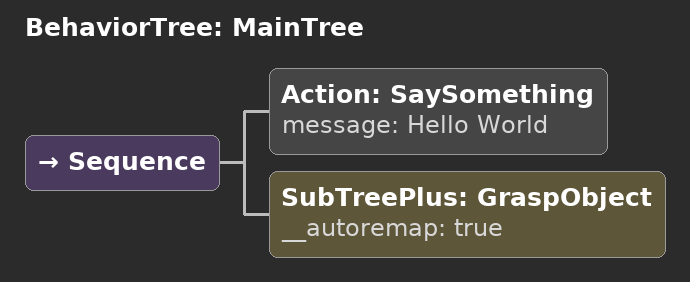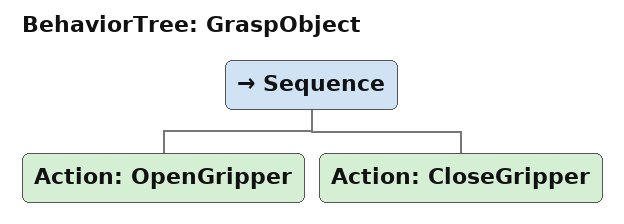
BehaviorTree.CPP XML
<?xml version="1.0" encoding="UTF-8"?>
<root main_tree_to_execute="MainTree">
  <BehaviorTree ID="MainTree">
    <Sequence>
      <Action ID="SaySomething" message="Hello World"/>
      <SubTreePlus ID="GraspObject" __autoremap="true"/>
    </Sequence>
  </BehaviorTree>
  <BehaviorTree ID="GraspObject">
    <Sequence>
      <Action ID="OpenGripper"/>
      <Action ID="CloseGripper"/>
    </Sequence>
  </BehaviorTree>
</root>
